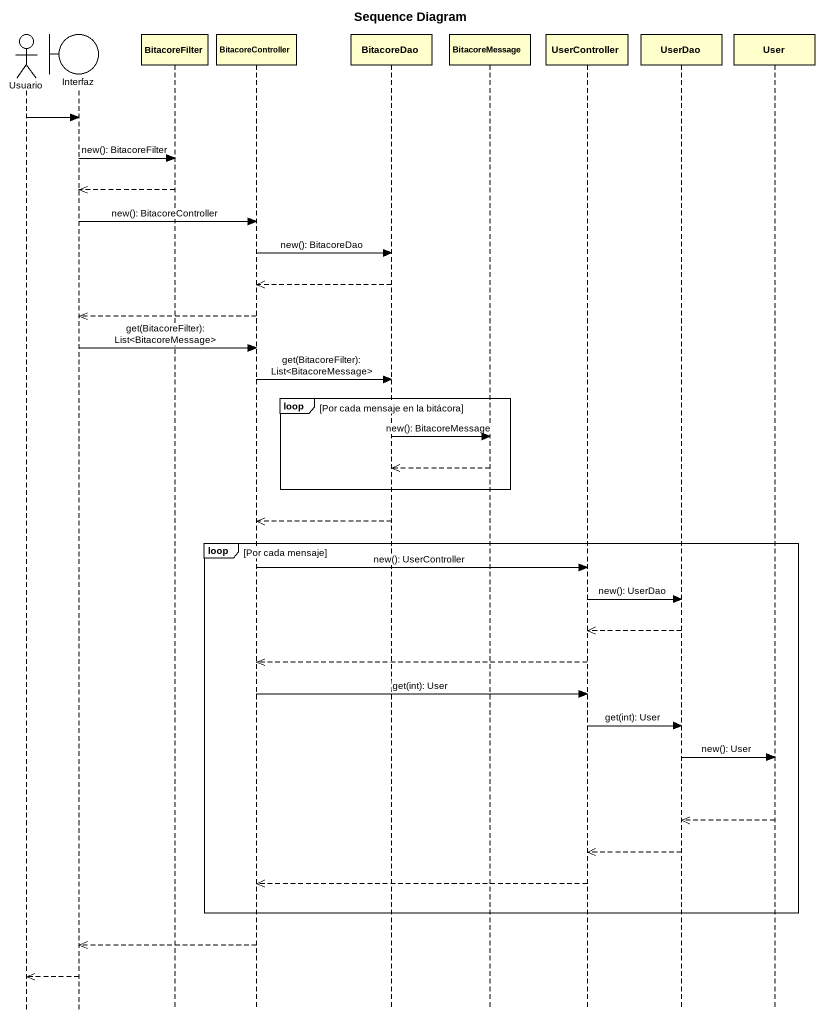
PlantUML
@startuml
title Sequence Diagram
hide footbox
actor Usuario
boundary Interfaz
participant BitacoreFilter
participant BitacoreController
participant BitacoreDao
participant BitacoreMessage
participant UserController
participant UserDao
participant User

Usuario -> Interfaz
Interfaz -> BitacoreFilter : new(): BitacoreFilter
BitacoreFilter -->> Interfaz
Interfaz -> BitacoreController : new(): BitacoreController
BitacoreController -> BitacoreDao : new(): BitacoreDao
BitacoreDao -->> BitacoreController
BitacoreController -->> Interfaz
Interfaz -> BitacoreController : get(BitacoreFilter): List<BitacoreMessage>
BitacoreController -> BitacoreDao : get(BitacoreFilter): List<BitacoreMessage>
loop Por cada mensaje en la bitácora
  BitacoreDao -> BitacoreMessage : new(): BitacoreMessage
  BitacoreMessage -->> BitacoreDao
end
BitacoreDao -->> BitacoreController
loop Por cada mensaje
  BitacoreController -> UserController : new(): UserController
  UserController -> UserDao : new(): UserDao
  UserDao -->> UserController
  UserController -->> BitacoreController
  BitacoreController -> UserController : get(int): User
  UserController -> UserDao : get(int): User
  UserDao -> User : new(): User
  User -->> UserDao
  UserDao -->> UserController
  UserController -->> BitacoreController
end
BitacoreController -->> Interfaz
Interfaz -->> Usuario
@enduml
